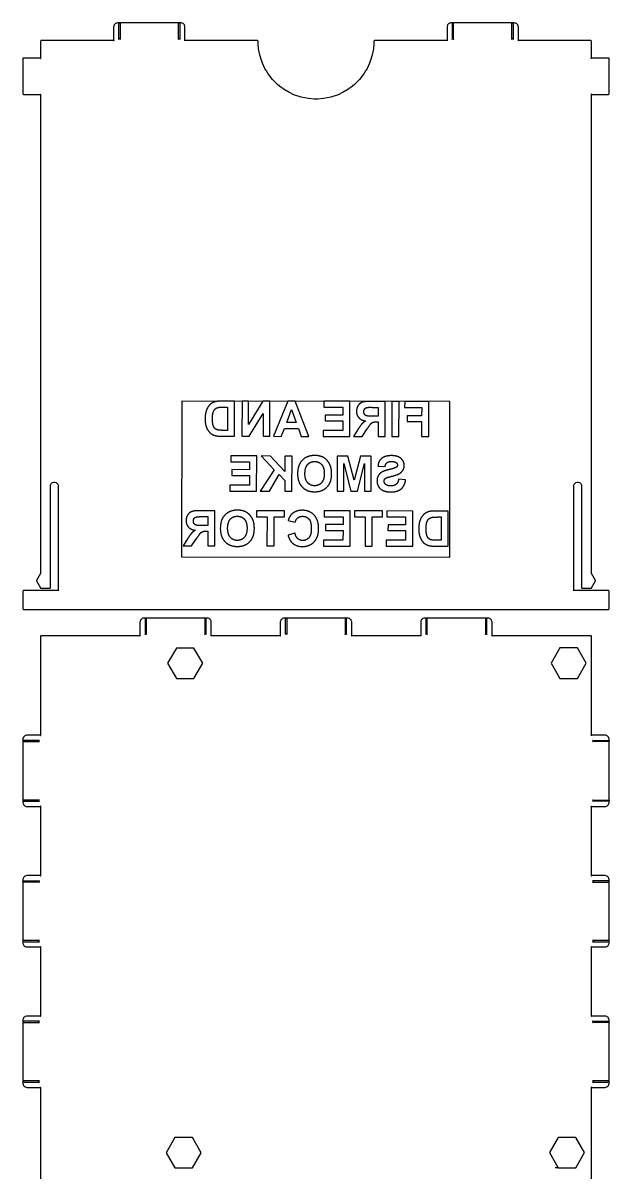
# Model space of a CAD drawing. Header units: millimetres. Extents: x 10 to 212, y 10 to 409.
# Drawn here: x 10 to 110.2, y 212.8 to 409.3 of the extents above; entities that cross this region are included whole.
import ezdxf

# ---------------------------------------------------------------- set-up
doc = ezdxf.new("R2010")
doc.units = ezdxf.units.MM
doc.layers.get('0').update_dxf_attribs({"linetype": 'CONTINUOUS'})

msp = doc.modelspace()

# ---------------------------------------------------------------- linework, layer by layer
for p, q in [((46.17, 344.68), (43.96, 344.68)), ((46.16, 338.68), (46.17, 344.68)), ((47.45, 344.67), (47.44, 338.67)), ((48.58, 344.67), (47.45, 344.67)), ((51.03, 344.67), (48.57, 340.67)), ((48.57, 340.67), (48.58, 344.67)), ((52.21, 344.67), (51.03, 344.67)), ((52.2, 338.67), (52.21, 344.67)), ((55.27, 344.66), (52.86, 338.67)), ((56.55, 344.66), (55.27, 344.66)), ((58.88, 338.66), (56.55, 344.66)), ((61.44, 344.65), (61.43, 343.64)), ((65.88, 344.65), (61.44, 344.65)), ((65.88, 338.65), (65.88, 344.65)), ((71.93, 344.64), (69.38, 344.64)), ((71.92, 338.64), (71.93, 344.64)), ((73.09, 344.63), (73.08, 338.63)), ((74.3, 344.63), (73.09, 344.63)), ((74.29, 338.63), (74.3, 344.63)), ((75.27, 344.63), (75.26, 343.62)), ((79.38, 344.62), (75.27, 344.63)), ((79.37, 338.62), (79.38, 344.62)), ((44.42, 343.66), (44.96, 343.66)), ((44.96, 343.66), (44.95, 339.69)), ((48.66, 338.67), (51.08, 342.58)), ((51.08, 342.58), (51.08, 338.67)), ((55.09, 341.04), (55.92, 343.26)), ((55.92, 343.26), (56.73, 341.03)), ((61.43, 343.64), (64.67, 343.63)), ((64.67, 342.3), (61.66, 342.31)), ((61.66, 342.31), (61.66, 341.3)), ((64.67, 343.63), (64.67, 342.3)), ((69.78, 343.62), (70.72, 343.62)), ((70.72, 342.1), (69.82, 342.1)), ((70.72, 343.62), (70.72, 342.1)), ((75.26, 343.62), (78.17, 343.61)), ((78.16, 342.19), (75.66, 342.19)), ((75.66, 342.19), (75.66, 341.18)), ((78.17, 343.61), (78.16, 342.19)), ((54.17, 338.66), (54.7, 340.03)), ((54.7, 340.03), (57.1, 340.02)), ((56.73, 341.03), (55.09, 341.04)), ((57.1, 340.02), (57.59, 338.66)), ((61.66, 341.3), (64.67, 341.29)), ((64.67, 341.29), (64.67, 339.66)), ((70.47, 341.14), (70.72, 341.14)), ((70.72, 341.14), (70.71, 338.64)), ((75.66, 341.18), (78.16, 341.18)), ((78.16, 341.18), (78.16, 338.63)), ((43.88, 338.68), (46.16, 338.68)), ((44.95, 339.69), (44.05, 339.69)), ((47.44, 338.67), (48.66, 338.67)), ((51.08, 338.67), (52.2, 338.67)), ((52.86, 338.67), (54.17, 338.66)), ((57.59, 338.66), (58.88, 338.66)), ((64.67, 339.66), (61.31, 339.66)), ((61.31, 339.66), (61.31, 338.65)), ((61.31, 338.65), (65.88, 338.65)), ((67.26, 339.81), (66.53, 338.64)), ((66.53, 338.64), (67.98, 338.64)), ((67.98, 338.64), (68.86, 339.95)), ((70.71, 338.64), (71.92, 338.64)), ((73.08, 338.63), (74.29, 338.63)), ((78.16, 338.63), (79.37, 338.62)), ((49.96, 335.31), (45.51, 335.31)), ((45.51, 335.31), (45.51, 334.3)), ((45.51, 334.3), (48.75, 334.29)), ((48.75, 334.29), (48.74, 332.96)), ((49.95, 329.31), (49.96, 335.31)), ((52.34, 335.3), (50.71, 335.31)), ((50.71, 335.31), (52.96, 332.96)), ((54.78, 332.63), (52.34, 335.3)), ((56, 335.3), (54.78, 335.3)), ((54.78, 335.3), (54.78, 332.63)), ((55.99, 329.3), (56, 335.3)), ((63.74, 335.28), (63.73, 329.28)), ((65.55, 335.28), (63.74, 335.28)), ((66.62, 331.19), (65.55, 335.28)), ((67.72, 335.28), (66.62, 331.19)), ((69.53, 335.28), (67.72, 335.28)), ((69.52, 329.28), (69.53, 335.28)), ((48.74, 332.96), (45.73, 332.97)), ((45.73, 332.97), (45.73, 331.96)), ((52.96, 332.96), (50.58, 329.31)), ((64.85, 329.28), (64.86, 334.01)), ((64.86, 334.01), (66.04, 329.28)), ((67.21, 329.28), (68.4, 334)), ((68.4, 334), (68.4, 329.28)), ((70.7, 333.56), (71.91, 333.5)), ((48.74, 330.32), (45.39, 330.32)), ((45.39, 330.32), (45.39, 329.31)), ((45.73, 331.96), (48.74, 331.95)), ((48.74, 331.95), (48.74, 330.32)), ((52.14, 329.3), (53.8, 332.12)), ((53.8, 332.12), (54.78, 331.11)), ((54.78, 331.11), (54.78, 329.3)), ((75.41, 331.22), (74.23, 331.33)), ((45.39, 329.31), (49.95, 329.31)), ((50.58, 329.31), (52.14, 329.3)), ((54.78, 329.3), (55.99, 329.3)), ((63.73, 329.28), (64.85, 329.28)), ((66.04, 329.28), (67.21, 329.28)), ((68.4, 329.28), (69.52, 329.28)), ((42.8, 325.95), (40.25, 325.96)), ((40.64, 324.94), (41.58, 324.94)), ((41.58, 324.94), (41.58, 323.42)), ((42.79, 319.95), (42.8, 325.95)), ((54.72, 325.93), (49.95, 325.94)), ((49.95, 325.94), (49.95, 324.93)), ((49.95, 324.93), (51.73, 324.92)), ((51.73, 324.92), (51.72, 319.94)), ((52.93, 319.94), (52.94, 324.92)), ((52.94, 324.92), (54.72, 324.92)), ((54.72, 324.92), (54.72, 325.93)), ((55.34, 324.28), (56.54, 323.99)), ((65.93, 325.92), (61.48, 325.92)), ((61.48, 325.92), (61.48, 324.91)), ((61.48, 324.91), (64.72, 324.9)), ((64.72, 324.9), (64.72, 323.57)), ((65.92, 319.92), (65.93, 325.92)), ((71.48, 325.91), (66.71, 325.92)), ((66.71, 325.92), (66.71, 324.9)), ((66.71, 324.9), (68.49, 324.9)), ((68.49, 324.9), (68.48, 319.91)), ((69.69, 319.91), (69.7, 324.9)), ((69.7, 324.9), (71.48, 324.89)), ((71.48, 324.89), (71.48, 325.91)), ((76.64, 325.9), (72.19, 325.91)), ((72.19, 325.91), (72.19, 324.89)), ((72.19, 324.89), (75.43, 324.89)), ((75.43, 324.89), (75.43, 323.56)), ((76.63, 319.9), (76.64, 325.9)), ((82.7, 325.89), (80.49, 325.89)), ((80.94, 324.88), (81.49, 324.88)), ((81.49, 324.88), (81.48, 320.9)), ((82.69, 319.89), (82.7, 325.89)), ((41.58, 323.42), (40.68, 323.42)), ((41.33, 322.46), (41.58, 322.46)), ((41.58, 322.46), (41.58, 319.96)), ((61.71, 323.58), (61.7, 322.57)), ((61.7, 322.57), (64.72, 322.56)), ((64.72, 323.57), (61.71, 323.58)), ((64.72, 322.56), (64.71, 320.93)), ((72.42, 323.56), (72.41, 322.55)), ((72.41, 322.55), (75.43, 322.55)), ((75.43, 323.56), (72.42, 323.56)), ((75.43, 322.55), (75.42, 320.91)), ((38.13, 321.13), (37.39, 319.96)), ((38.84, 319.96), (39.72, 321.26)), ((56.5, 322.14), (55.32, 321.77)), ((64.71, 320.93), (61.36, 320.94)), ((61.36, 320.94), (61.36, 319.92)), ((75.42, 320.91), (72.07, 320.92)), ((72.07, 320.92), (72.07, 319.91)), ((81.48, 320.9), (80.58, 320.9)), ((37.39, 319.96), (38.84, 319.96)), ((41.58, 319.96), (42.79, 319.95)), ((51.72, 319.94), (52.93, 319.94)), ((61.36, 319.92), (65.92, 319.92)), ((68.48, 319.91), (69.69, 319.91)), ((72.07, 319.91), (76.63, 319.9)), ((80.41, 319.89), (82.69, 319.89)), ((101.79, 297.3), (104.47, 297.3)), ((35.96, 213.65), (38.71, 213.65)), ((101.52, 213.66), (101, 213.66))]:
    msp.add_line(p, q)
for points in [[(14.7, 312.8), (14.7, 330.2), (14.7, 330.28), (14.77, 330.5), (14.79, 330.53), (14.8, 330.55), (14.89, 330.66), (15, 330.75), (15.02, 330.76), (15.05, 330.78), (15.27, 330.85), (15.35, 330.85), (15.43, 330.85), (15.65, 330.78), (15.68, 330.76), (15.7, 330.75), (15.81, 330.66), (15.9, 330.55), (15.91, 330.53), (15.93, 330.5), (16, 330.28), (16, 330.2), (16, 312.3), (16.01, 312.3), (16.04, 312.29), (16.04, 312.26), (16.01, 312.26), (16, 312.29), (16, 312.3), (10.1, 312.3), (10.08, 312.3), (10.03, 312.27), (10, 312.22), (10, 312.2), (10, 309.2), (10, 309.18), (10.03, 309.13), (10.08, 309.1), (10.1, 309.1), (13.1, 309.1), (107.1, 309.1), (110.1, 309.1), (110.12, 309.1), (110.17, 309.13), (110.2, 309.18), (110.2, 309.2), (110.2, 312.2), (110.2, 312.22), (110.17, 312.27), (110.12, 312.3), (110.1, 312.3), (104.2, 312.3), (104.2, 312.29), (104.19, 312.26), (104.16, 312.26), (104.16, 312.29), (104.19, 312.3), (104.2, 312.3), (104.2, 330.2), (104.2, 330.28), (104.27, 330.5), (104.29, 330.53), (104.3, 330.55), (104.39, 330.66), (104.5, 330.75), (104.52, 330.76), (104.55, 330.78), (104.78, 330.85), (104.85, 330.85), (104.93, 330.85), (105.15, 330.78), (105.17, 330.76), (105.2, 330.75), (105.31, 330.66), (105.4, 330.55), (105.41, 330.53), (105.43, 330.5), (105.5, 330.28), (105.5, 330.2), (105.5, 312.8), (105.5, 312.78), (105.53, 312.73), (105.58, 312.7), (105.6, 312.7), (107.1, 312.7), (107.12, 312.7), (107.18, 312.74), (107.19, 312.75), (107.88, 313.95), (107.88, 313.96), (107.88, 314.04), (107.88, 314.05), (107.2, 315.23), (107.19, 315.23), (107.2, 315.23), (107.2, 315.23), (107.2, 397.1), (110.1, 397.1), (110.12, 397.1), (110.17, 397.13), (110.2, 397.19), (110.2, 397.2), (110.2, 403.2), (110.2, 403.22), (110.17, 403.27), (110.12, 403.3), (110.1, 403.3), (107.2, 403.3), (107.2, 403.29), (107.19, 403.26), (107.16, 403.26), (107.16, 403.29), (107.19, 403.3), (107.2, 403.3), (107.2, 406.2), (107.2, 406.22), (107.17, 406.27), (107.12, 406.3), (107.1, 406.3), (94.7, 406.3), (94.7, 408.6), (94.7, 408.64), (94.68, 408.78), (94.62, 408.92), (94.61, 408.95), (94.59, 408.98), (94.49, 409.1), (94.38, 409.19), (94.35, 409.21), (94.32, 409.22), (94.18, 409.28), (94.04, 409.3), (94, 409.3), (93.7, 409.3), (93.72, 409.3), (93.77, 409.27), (93.8, 409.22), (93.8, 409.2), (93.8, 406.5), (93.8, 406.51), (93.79, 406.55), (93.79, 406.55), (93.78, 406.56), (93.75, 406.58), (93.75, 406.59), (93.75, 406.59), (93.71, 406.6), (93.7, 406.6), (93.69, 406.6), (93.65, 406.59), (93.65, 406.59), (93.65, 406.58), (93.61, 406.56), (93.61, 406.55), (93.61, 406.55), (93.6, 406.51), (93.6, 406.5), (93.6, 409.2), (93.6, 409.22), (93.63, 409.27), (93.68, 409.3), (93.7, 409.3), (83.5, 409.3), (83.2, 409.3), (83.11, 409.3), (82.88, 409.22), (82.85, 409.21), (82.82, 409.19), (82.7, 409.1), (82.61, 408.98), (82.59, 408.95), (82.58, 408.92), (82.5, 408.68), (82.5, 408.6), (82.5, 406.3), (82.51, 406.3), (82.54, 406.29), (82.54, 406.26), (82.51, 406.26), (82.5, 406.29), (82.5, 406.3), (70.1, 406.3), (70.08, 406.3), (70.03, 406.27), (70, 406.22), (70, 406.2), (70, 405.88), (69.91, 404.91), (69.66, 403.64), (69.25, 402.41), (68.83, 401.53), (68.67, 401.25), (68.59, 401.11), (68.33, 400.7), (67.95, 400.17), (67.54, 399.67), (67.1, 399.2), (66.63, 398.76), (66.13, 398.35), (65.6, 397.97), (65.19, 397.71), (65.05, 397.63), (64.77, 397.46), (63.89, 397.05), (62.66, 396.64), (61.39, 396.38), (60.42, 396.3), (60.1, 396.3), (59.78, 396.3), (58.8, 396.38), (57.54, 396.64), (56.31, 397.05), (55.43, 397.46), (55.15, 397.63), (55.01, 397.71), (54.6, 397.97), (54.07, 398.35), (53.57, 398.76), (53.1, 399.2), (52.66, 399.67), (52.25, 400.17), (51.87, 400.7), (51.61, 401.11), (51.53, 401.25), (51.36, 401.53), (50.95, 402.41), (50.54, 403.64), (50.28, 404.91), (50.2, 405.88), (50.2, 406.2), (50.2, 406.22), (50.17, 406.27), (50.12, 406.3), (50.1, 406.3), (37.7, 406.3), (37.7, 406.29), (37.69, 406.26), (37.66, 406.26), (37.66, 406.29), (37.69, 406.3), (37.7, 406.3), (37.7, 408.6), (37.7, 408.64), (37.68, 408.78), (37.62, 408.92), (37.61, 408.95), (37.59, 408.98), (37.49, 409.1), (37.38, 409.19), (37.35, 409.21), (37.32, 409.22), (37.08, 409.3), (37, 409.3), (36.7, 409.3), (36.72, 409.3), (36.77, 409.27), (36.8, 409.22), (36.8, 409.2), (36.8, 406.5), (36.8, 406.51), (36.79, 406.55), (36.79, 406.55), (36.78, 406.56), (36.75, 406.58), (36.75, 406.59), (36.75, 406.59), (36.71, 406.6), (36.7, 406.6), (36.69, 406.6), (36.65, 406.59), (36.65, 406.59), (36.65, 406.58), (36.61, 406.56), (36.61, 406.55), (36.61, 406.55), (36.6, 406.51), (36.6, 406.5), (36.6, 409.2), (36.6, 409.22), (36.63, 409.27), (36.68, 409.3), (36.7, 409.3), (26.5, 409.3), (26.52, 409.3), (26.57, 409.27), (26.6, 409.22), (26.6, 409.2), (26.6, 406.5), (26.6, 406.51), (26.59, 406.55), (26.59, 406.55), (26.58, 406.56), (26.55, 406.58), (26.55, 406.59), (26.55, 406.59), (26.51, 406.6), (26.5, 406.6), (26.49, 406.6), (26.45, 406.59), (26.45, 406.59), (26.45, 406.58), (26.41, 406.56), (26.41, 406.55), (26.41, 406.55), (26.4, 406.51), (26.4, 406.5), (26.4, 409.2), (26.4, 409.22), (26.43, 409.27), (26.48, 409.3), (26.5, 409.3), (26.2, 409.3), (26.11, 409.3), (25.88, 409.22), (25.85, 409.21), (25.82, 409.19), (25.7, 409.1), (25.61, 408.98), (25.59, 408.95), (25.58, 408.92), (25.52, 408.78), (25.5, 408.64), (25.5, 408.6), (25.5, 406.3), (25.51, 406.3), (25.54, 406.29), (25.54, 406.26), (25.51, 406.26), (25.5, 406.29), (25.5, 406.3), (13.1, 406.3), (13.08, 406.3), (13.03, 406.27), (13, 406.22), (13, 406.2), (13, 403.3), (10.1, 403.3), (10.08, 403.3), (10.03, 403.27), (10, 403.22), (10, 403.2), (10, 397.2), (10, 397.19), (10.03, 397.13), (10.08, 397.1), (10.1, 397.1), (13, 397.1), (13, 397.11), (13.01, 397.14), (13.04, 397.14), (13.04, 397.12), (13.01, 397.1), (13, 397.1), (13, 315.23), (12.32, 314.05), (12.32, 314.04), (12.32, 313.96), (12.32, 313.95), (13.01, 312.75), (13.02, 312.74), (13.08, 312.7), (13.1, 312.7), (14.6, 312.7), (14.62, 312.7), (14.67, 312.73), (14.7, 312.78)], [(83.43, 409.27), (83.4, 409.22), (83.4, 409.2), (83.4, 406.5), (83.4, 406.51), (83.41, 406.55), (83.41, 406.55), (83.41, 406.56), (83.45, 406.58), (83.45, 406.59), (83.45, 406.59), (83.49, 406.6), (83.5, 406.6), (83.51, 406.6), (83.55, 406.59), (83.55, 406.59), (83.55, 406.58), (83.58, 406.56), (83.59, 406.55), (83.59, 406.55), (83.6, 406.51), (83.6, 406.5), (83.6, 409.2), (83.6, 409.22), (83.57, 409.27), (83.52, 409.3), (83.5, 409.3), (83.48, 409.3)], [(94.7, 406.3), (94.69, 406.3), (94.66, 406.29), (94.66, 406.26), (94.68, 406.26), (94.7, 406.29)], [(13.01, 403.3), (13, 403.3), (13, 403.29), (13.01, 403.26), (13.04, 403.26), (13.04, 403.29)], [(107.19, 397.1), (107.2, 397.1), (107.2, 397.11), (107.19, 397.14), (107.16, 397.14), (107.16, 397.12)], [(37.11, 318.07), (82.97, 318), (83.01, 344.62), (37.15, 344.69)], [(13, 315.23), (13, 315.23), (13, 315.23)], [(31.08, 304.85), (31.09, 304.85), (31.09, 304.85), (31.1, 304.81), (31.1, 304.8), (31.1, 307.5), (31.1, 307.52), (31.07, 307.57), (31.02, 307.6), (31, 307.6), (30.98, 307.6), (30.93, 307.57), (30.9, 307.52), (30.9, 307.5), (30.9, 304.8), (30.9, 304.81), (30.91, 304.85), (30.91, 304.85), (30.91, 304.85), (30.95, 304.88), (30.95, 304.89), (30.95, 304.89), (30.99, 304.9), (31, 304.9), (31.01, 304.9), (31.05, 304.89), (31.05, 304.89), (31.05, 304.88)], [(41.19, 304.9), (41.2, 304.9), (41.21, 304.9), (41.25, 304.89), (41.25, 304.89), (41.25, 304.88), (41.28, 304.85), (41.29, 304.85), (41.29, 304.85), (41.3, 304.81), (41.3, 304.8), (41.3, 307.5), (41.3, 307.52), (41.27, 307.57), (41.22, 307.6), (41.2, 307.6), (41.18, 307.6), (41.13, 307.57), (41.1, 307.52), (41.1, 307.5), (41.1, 304.8), (41.1, 304.81), (41.11, 304.85), (41.11, 304.85), (41.12, 304.85), (41.15, 304.88), (41.15, 304.89), (41.15, 304.89)], [(65.19, 304.9), (65.2, 304.9), (65.21, 304.9), (65.25, 304.89), (65.25, 304.89), (65.25, 304.88), (65.28, 304.85), (65.29, 304.85), (65.29, 304.85), (65.3, 304.81), (65.3, 304.8), (65.3, 307.5), (65.3, 307.52), (65.27, 307.57), (65.22, 307.6), (65.2, 307.6), (65.18, 307.6), (65.13, 307.57), (65.1, 307.52), (65.1, 307.5), (65.1, 304.8), (65.1, 304.81), (65.11, 304.85), (65.11, 304.85), (65.11, 304.85), (65.15, 304.88), (65.15, 304.89), (65.15, 304.89)], [(89.18, 307.6), (89.13, 307.57), (89.1, 307.52), (89.1, 307.5), (89.1, 304.8), (89.1, 304.81), (89.11, 304.85), (89.11, 304.85), (89.11, 304.85), (89.15, 304.88), (89.15, 304.89), (89.15, 304.89), (89.19, 304.9), (89.2, 304.9), (89.21, 304.9), (89.25, 304.89), (89.25, 304.89), (89.25, 304.88), (89.28, 304.85), (89.29, 304.85), (89.29, 304.85), (89.3, 304.81), (89.3, 304.8), (89.3, 307.5), (89.3, 307.52), (89.27, 307.57), (89.22, 307.6), (89.2, 307.6)], [(42.2, 304.6), (42.19, 304.6), (42.16, 304.59), (42.16, 304.56), (42.18, 304.56), (42.2, 304.59)], [(66.16, 304.59), (66.16, 304.56), (66.18, 304.56), (66.2, 304.59), (66.2, 304.6), (66.19, 304.6)], [(78.04, 304.56), (78.04, 304.59), (78.01, 304.6), (78, 304.6), (78, 304.59), (78.01, 304.56)], [(36.23, 297.28), (39.23, 297.28), (40.73, 299.88), (39.23, 302.48), (36.23, 302.48), (34.73, 299.88)], [(39.23, 302.48), (36.23, 302.48), (34.73, 299.88), (36.23, 297.28), (39.23, 297.28), (40.73, 299.88)], [(101.79, 297.3), (104.79, 297.3), (106.29, 299.9), (104.79, 302.5), (101.79, 302.5), (100.29, 299.9)], [(13, 287.6), (13, 287.59), (13.01, 287.56), (13.04, 287.56), (13.04, 287.59), (13.01, 287.6)], [(12.71, 276.45), (12.71, 276.45), (12.72, 276.45), (12.75, 276.49), (12.75, 276.49), (12.75, 276.49), (12.79, 276.5), (12.8, 276.5), (10.1, 276.5), (10.08, 276.5), (10.03, 276.47), (10, 276.42), (10, 276.4), (10, 276.38), (10.03, 276.33), (10.08, 276.3), (10.1, 276.3), (12.8, 276.3), (12.79, 276.3), (12.75, 276.31), (12.75, 276.31), (12.75, 276.32), (12.72, 276.35), (12.71, 276.35), (12.71, 276.35), (12.7, 276.39), (12.7, 276.4), (12.7, 276.41)], [(13, 275.4), (13.01, 275.4), (13.04, 275.42), (13.04, 275.44), (13.01, 275.44), (13, 275.41)], [(107.41, 262.5), (107.4, 262.5), (110.1, 262.5), (110.12, 262.5), (110.17, 262.53), (110.2, 262.58), (110.2, 262.6), (110.2, 262.62), (110.17, 262.67), (110.12, 262.7), (110.1, 262.7), (107.4, 262.7), (107.41, 262.7), (107.45, 262.69), (107.45, 262.69), (107.45, 262.68), (107.48, 262.65), (107.49, 262.65), (107.49, 262.65), (107.5, 262.61), (107.5, 262.6), (107.5, 262.59), (107.49, 262.55), (107.49, 262.55), (107.48, 262.55), (107.45, 262.52), (107.45, 262.51), (107.45, 262.51)], [(10.1, 252.3), (12.8, 252.3), (12.79, 252.3), (12.75, 252.31), (12.75, 252.31), (12.75, 252.32), (12.72, 252.35), (12.71, 252.35), (12.71, 252.36), (12.7, 252.39), (12.7, 252.4), (12.7, 252.41), (12.71, 252.45), (12.71, 252.45), (12.72, 252.45), (12.75, 252.49), (12.75, 252.49), (12.75, 252.49), (12.79, 252.5), (12.8, 252.5), (10.1, 252.5), (10.08, 252.5), (10.03, 252.47), (10, 252.42), (10, 252.4), (10, 252.38), (10.03, 252.33), (10.08, 252.3)], [(12.7, 238.6), (12.7, 238.61), (12.71, 238.65), (12.71, 238.65), (12.72, 238.65), (12.75, 238.69), (12.75, 238.69), (12.75, 238.69), (12.79, 238.7), (12.8, 238.7), (10.1, 238.7), (10.08, 238.7), (10.03, 238.67), (10, 238.62), (10, 238.6), (10, 238.58), (10.03, 238.53), (10.08, 238.5), (10.1, 238.5), (12.8, 238.5), (12.79, 238.5), (12.75, 238.51), (12.75, 238.51), (12.75, 238.52), (12.72, 238.55), (12.71, 238.55), (12.71, 238.55), (12.7, 238.59)], [(110.2, 228.42), (110.17, 228.47), (110.12, 228.5), (110.1, 228.5), (107.4, 228.5), (107.41, 228.5), (107.45, 228.49), (107.45, 228.49), (107.45, 228.49), (107.48, 228.45), (107.49, 228.45), (107.49, 228.45), (107.5, 228.41), (107.5, 228.4), (107.5, 228.39), (107.49, 228.35), (107.49, 228.35), (107.48, 228.35), (107.45, 228.32), (107.45, 228.31), (107.45, 228.31), (107.41, 228.3), (107.4, 228.3), (110.1, 228.3), (110.12, 228.3), (110.17, 228.33), (110.2, 228.38), (110.2, 228.4)], [(107.16, 227.42), (107.19, 227.4), (107.2, 227.4), (107.2, 227.41), (107.19, 227.44), (107.16, 227.44)], [(35.96, 213.65), (38.96, 213.65), (40.46, 216.25), (38.96, 218.85), (35.96, 218.85), (34.46, 216.25)], [(101.52, 213.66), (104.52, 213.66), (106.02, 216.26), (104.52, 218.85), (101.52, 218.85), (100.02, 216.26)]]:
    msp.add_lwpolyline(points, close=True)
msp.add_lwpolyline([(107.2, 210.5), (107.2, 227.4), (109.5, 227.4), (109.55, 227.4), (109.68, 227.43), (109.82, 227.48), (109.85, 227.49), (109.88, 227.51), (110, 227.61), (110.09, 227.72), (110.11, 227.75), (110.12, 227.78), (110.18, 227.92), (110.2, 228.06), (110.2, 228.1), (110.2, 228.4), (110.2, 238.6), (110.2, 238.58), (110.17, 238.53), (110.12, 238.5), (110.1, 238.5), (107.4, 238.5), (107.41, 238.5), (107.45, 238.51), (107.45, 238.51), (107.45, 238.52), (107.48, 238.55), (107.49, 238.55), (107.49, 238.55), (107.5, 238.59), (107.5, 238.6), (107.5, 238.61), (107.49, 238.65), (107.49, 238.65), (107.48, 238.65), (107.45, 238.69), (107.45, 238.69), (107.45, 238.69), (107.41, 238.7), (107.4, 238.7), (110.1, 238.7), (110.12, 238.7), (110.17, 238.67), (110.2, 238.62), (110.2, 238.6), (110.2, 238.9), (110.2, 238.94), (110.18, 239.08), (110.12, 239.22), (110.11, 239.25), (110.09, 239.28), (110, 239.4), (109.88, 239.49), (109.85, 239.51), (109.82, 239.52), (109.68, 239.58), (109.55, 239.6), (109.5, 239.6), (107.2, 239.6), (107.19, 239.6), (107.16, 239.59), (107.16, 239.56), (107.19, 239.56), (107.2, 239.59), (107.2, 239.6), (107.2, 251.4), (107.2, 251.41), (107.19, 251.44), (107.16, 251.44), (107.16, 251.42), (107.19, 251.4), (107.2, 251.4), (109.5, 251.4), (109.55, 251.4), (109.68, 251.42), (109.82, 251.48), (109.85, 251.49), (109.88, 251.51), (110, 251.6), (110.09, 251.72), (110.11, 251.75), (110.12, 251.78), (110.2, 252.02), (110.2, 252.1), (110.2, 252.4), (110.2, 252.42), (110.17, 252.47), (110.12, 252.5), (110.1, 252.5), (107.4, 252.5), (107.41, 252.5), (107.45, 252.49), (107.45, 252.49), (107.45, 252.49), (107.48, 252.45), (107.49, 252.45), (107.49, 252.45), (107.5, 252.41), (107.5, 252.4), (107.5, 252.39), (107.49, 252.36), (107.49, 252.35), (107.48, 252.35), (107.45, 252.32), (107.45, 252.31), (107.45, 252.31), (107.41, 252.3), (107.4, 252.3), (110.1, 252.3), (110.12, 252.3), (110.17, 252.33), (110.2, 252.38), (110.2, 252.4), (110.2, 262.6), (110.2, 262.9), (110.2, 262.94), (110.18, 263.08), (110.12, 263.22), (110.11, 263.25), (110.09, 263.28), (110, 263.4), (109.88, 263.49), (109.85, 263.51), (109.82, 263.52), (109.68, 263.58), (109.55, 263.6), (109.5, 263.6), (107.2, 263.6), (107.19, 263.6), (107.16, 263.59), (107.16, 263.56), (107.19, 263.56), (107.2, 263.59), (107.2, 263.6), (107.2, 275.4), (107.19, 275.4), (107.16, 275.42), (107.16, 275.44), (107.19, 275.44), (107.2, 275.41), (107.2, 275.4), (109.5, 275.4), (109.55, 275.4), (109.68, 275.42), (109.82, 275.48), (109.85, 275.49), (109.88, 275.51), (110, 275.61), (110.09, 275.72), (110.11, 275.75), (110.12, 275.78), (110.18, 275.92), (110.2, 276.06), (110.2, 276.1), (110.2, 276.4), (110.2, 276.38), (110.17, 276.33), (110.12, 276.3), (110.1, 276.3), (107.4, 276.3), (107.41, 276.3), (107.45, 276.31), (107.45, 276.31), (107.45, 276.32), (107.48, 276.35), (107.49, 276.35), (107.49, 276.35), (107.5, 276.39), (107.5, 276.4), (107.5, 276.41), (107.49, 276.45), (107.49, 276.45), (107.48, 276.45), (107.45, 276.49), (107.45, 276.49), (107.45, 276.49), (107.41, 276.5), (107.4, 276.5), (110.1, 276.5), (110.12, 276.5), (110.17, 276.47), (110.2, 276.42), (110.2, 276.4), (110.2, 286.6), (110.2, 286.58), (110.17, 286.53), (110.12, 286.5), (110.1, 286.5), (107.4, 286.5), (107.41, 286.5), (107.45, 286.51), (107.45, 286.51), (107.45, 286.52), (107.48, 286.55), (107.49, 286.55), (107.49, 286.56), (107.5, 286.59), (107.5, 286.6), (107.5, 286.61), (107.49, 286.65), (107.49, 286.65), (107.48, 286.65), (107.45, 286.69), (107.45, 286.69), (107.45, 286.69), (107.41, 286.7), (107.4, 286.7), (110.1, 286.7), (110.12, 286.7), (110.17, 286.67), (110.2, 286.62), (110.2, 286.6), (110.2, 286.9), (110.2, 286.99), (110.12, 287.23), (110.11, 287.25), (110.09, 287.28), (110, 287.39), (109.88, 287.49), (109.85, 287.51), (109.82, 287.52), (109.68, 287.58), (109.55, 287.6), (109.5, 287.6), (107.2, 287.6), (107.2, 287.59), (107.19, 287.56), (107.16, 287.56), (107.16, 287.59), (107.19, 287.6), (107.2, 287.6), (107.2, 304.5), (107.2, 304.52), (107.17, 304.57), (107.12, 304.6), (107.1, 304.6), (90.2, 304.6), (90.2, 304.59), (90.18, 304.56), (90.16, 304.56), (90.16, 304.59), (90.19, 304.6), (90.2, 304.6), (90.2, 306.9), (90.2, 306.95), (90.17, 307.08), (90.12, 307.22), (90.11, 307.25), (90.09, 307.28), (89.99, 307.39), (89.88, 307.49), (89.85, 307.51), (89.82, 307.52), (89.68, 307.58), (89.54, 307.6), (89.5, 307.6), (89.2, 307.6), (79, 307.6), (78.98, 307.6), (78.93, 307.57), (78.9, 307.52), (78.9, 307.5), (78.9, 304.8), (78.9, 304.81), (78.91, 304.85), (78.91, 304.85), (78.91, 304.85), (78.95, 304.88), (78.95, 304.89), (78.95, 304.89), (78.99, 304.9), (79, 304.9), (79.01, 304.9), (79.05, 304.89), (79.05, 304.89), (79.05, 304.88), (79.08, 304.85), (79.09, 304.85), (79.09, 304.85), (79.1, 304.81), (79.1, 304.8), (79.1, 307.5), (79.1, 307.52), (79.07, 307.57), (79.02, 307.6), (79, 307.6), (78.7, 307.6), (78.65, 307.6), (78.52, 307.58), (78.38, 307.52), (78.35, 307.51), (78.32, 307.49), (78.21, 307.39), (78.11, 307.28), (78.09, 307.25), (78.08, 307.22), (78.02, 307.08), (78, 306.95), (78, 306.9), (78, 304.6), (66.2, 304.6), (66.2, 306.9), (66.2, 306.95), (66.17, 307.08), (66.12, 307.22), (66.11, 307.25), (66.09, 307.28), (65.99, 307.39), (65.88, 307.49), (65.85, 307.51), (65.82, 307.52), (65.68, 307.58), (65.54, 307.6), (65.5, 307.6), (65.2, 307.6), (55, 307.6), (55.02, 307.6), (55.07, 307.57), (55.1, 307.52), (55.1, 307.5), (55.1, 304.8), (55.1, 304.81), (55.09, 304.85), (55.09, 304.85), (55.08, 304.85), (55.05, 304.88), (55.05, 304.89), (55.05, 304.89), (55.01, 304.9), (55, 304.9), (54.99, 304.9), (54.95, 304.89), (54.95, 304.89), (54.95, 304.88), (54.91, 304.85), (54.91, 304.85), (54.91, 304.85), (54.9, 304.81), (54.9, 304.8), (54.9, 307.5), (54.9, 307.52), (54.93, 307.57), (54.98, 307.6), (55, 307.6), (54.7, 307.6), (54.65, 307.6), (54.52, 307.58), (54.38, 307.52), (54.35, 307.51), (54.32, 307.49), (54.21, 307.39), (54.11, 307.28), (54.09, 307.25), (54.08, 307.22), (54.02, 307.08), (54, 306.95), (54, 306.9), (54, 304.6), (54, 304.59), (54.01, 304.56), (54.04, 304.56), (54.04, 304.59), (54.01, 304.6), (54, 304.6), (42.2, 304.6), (42.2, 306.9), (42.2, 306.95), (42.17, 307.08), (42.12, 307.22), (42.11, 307.25), (42.09, 307.28), (41.99, 307.39), (41.88, 307.49), (41.85, 307.51), (41.82, 307.52), (41.68, 307.58), (41.54, 307.6), (41.5, 307.6), (41.2, 307.6), (31, 307.6), (30.7, 307.6), (30.65, 307.6), (30.52, 307.58), (30.38, 307.52), (30.35, 307.51), (30.32, 307.49), (30.21, 307.39), (30.11, 307.28), (30.09, 307.25), (30.08, 307.22), (30.02, 307.08), (30, 306.95), (30, 306.9), (30, 304.6), (30, 304.59), (30.01, 304.56), (30.04, 304.56), (30.04, 304.59), (30.01, 304.6), (30, 304.6), (13.1, 304.6), (13.08, 304.6), (13.03, 304.57), (13, 304.52), (13, 304.5), (13, 287.6), (10.7, 287.6), (10.61, 287.6), (10.38, 287.52), (10.35, 287.51), (10.32, 287.49), (10.2, 287.39), (10.11, 287.28), (10.09, 287.25), (10.08, 287.23), (10, 286.98), (10, 286.9), (10, 286.6), (10, 286.58), (10.03, 286.53), (10.08, 286.5), (10.1, 286.5), (12.8, 286.5), (12.79, 286.5), (12.75, 286.51), (12.75, 286.51), (12.75, 286.52), (12.72, 286.55), (12.71, 286.55), (12.71, 286.56), (12.7, 286.59), (12.7, 286.6), (12.7, 286.61), (12.71, 286.65), (12.71, 286.65), (12.72, 286.65), (12.75, 286.69), (12.75, 286.69), (12.75, 286.69), (12.79, 286.7), (12.8, 286.7), (10.1, 286.7), (10.08, 286.7), (10.03, 286.67), (10, 286.62), (10, 286.6), (10, 276.4), (10, 276.1), (10, 276.06), (10.02, 275.92), (10.08, 275.78), (10.09, 275.75), (10.11, 275.72), (10.2, 275.61), (10.32, 275.51), (10.35, 275.49), (10.38, 275.48), (10.52, 275.42), (10.65, 275.4), (10.7, 275.4), (13, 275.4), (13, 263.6), (13, 263.59), (13.01, 263.56), (13.04, 263.56), (13.04, 263.59), (13.01, 263.6), (13, 263.6), (10.7, 263.6), (10.65, 263.6), (10.52, 263.58), (10.38, 263.52), (10.35, 263.51), (10.32, 263.49), (10.2, 263.4), (10.11, 263.28), (10.09, 263.25), (10.08, 263.22), (10, 262.98), (10, 262.9), (10, 262.6), (10, 262.62), (10.03, 262.67), (10.08, 262.7), (10.1, 262.7), (12.8, 262.7), (12.79, 262.7), (12.75, 262.69), (12.75, 262.69), (12.75, 262.68), (12.72, 262.65), (12.71, 262.65), (12.71, 262.65), (12.7, 262.61), (12.7, 262.6), (12.7, 262.59), (12.71, 262.55), (12.71, 262.55), (12.72, 262.55), (12.75, 262.52), (12.75, 262.51), (12.75, 262.51), (12.79, 262.5), (12.8, 262.5), (10.1, 262.5), (10.08, 262.5), (10.03, 262.53), (10, 262.58), (10, 262.6), (10, 252.4), (10, 252.1), (10, 252.01), (10.08, 251.78), (10.09, 251.75), (10.11, 251.72), (10.2, 251.6), (10.32, 251.51), (10.35, 251.49), (10.38, 251.48), (10.52, 251.42), (10.65, 251.4), (10.7, 251.4), (13, 251.4), (13.01, 251.4), (13.04, 251.42), (13.04, 251.44), (13.01, 251.44), (13, 251.41), (13, 251.4), (13, 239.6), (13.01, 239.6), (13.04, 239.59), (13.04, 239.56), (13.01, 239.56), (13, 239.59), (13, 239.6), (10.7, 239.6), (10.61, 239.6), (10.38, 239.52), (10.35, 239.51), (10.32, 239.49), (10.2, 239.4), (10.11, 239.28), (10.09, 239.25), (10.08, 239.22), (10, 238.98), (10, 238.9), (10, 238.6), (10, 228.4), (10, 228.38), (10.03, 228.33), (10.08, 228.3), (10.1, 228.3), (12.8, 228.3), (12.79, 228.3), (12.75, 228.31), (12.75, 228.31), (12.75, 228.32), (12.72, 228.35), (12.71, 228.35), (12.71, 228.35), (12.7, 228.39), (12.7, 228.4), (12.7, 228.41), (12.71, 228.45), (12.71, 228.45), (12.72, 228.45), (12.75, 228.49), (12.75, 228.49), (12.75, 228.49), (12.79, 228.5), (12.8, 228.5), (10.1, 228.5), (10.08, 228.5), (10.03, 228.47), (10, 228.42), (10, 228.4), (10, 228.1), (10, 228.06), (10.02, 227.92), (10.08, 227.78), (10.09, 227.75), (10.11, 227.72), (10.2, 227.61), (10.32, 227.51), (10.35, 227.49), (10.38, 227.48), (10.52, 227.43), (10.65, 227.4), (10.7, 227.4), (13, 227.4), (13, 227.41), (13.01, 227.44), (13.04, 227.44), (13.04, 227.42), (13.01, 227.4), (13, 227.4), (13, 210.5)])
for points in [[(41.91, 344.02), (41.54, 343.62), (41.34, 343.05)], [(42.82, 344.57), (42.29, 344.41), (41.91, 344.02)], [(43.96, 344.68), (43.21, 344.68), (42.82, 344.57)], [(67.99, 344.48), (67.55, 344.32), (67.29, 343.91)], [(69.38, 344.64), (68.42, 344.64), (67.99, 344.48)], [(41.34, 343.05), (41.14, 342.47), (41.14, 341.63)], [(42.39, 341.68), (42.39, 342.37), (42.52, 342.75)], [(42.52, 342.75), (42.64, 343.12), (42.86, 343.33)], [(42.86, 343.33), (43.08, 343.54), (43.42, 343.61)], [(43.42, 343.61), (43.68, 343.67), (44.42, 343.66)], [(67.29, 343.91), (67.02, 343.49), (67.02, 342.96)], [(67.02, 342.96), (67.02, 342.29), (67.42, 341.85)], [(68.27, 342.88), (68.27, 343.18), (68.43, 343.37)], [(68.39, 342.43), (68.27, 342.61), (68.27, 342.88)], [(68.73, 342.18), (68.52, 342.25), (68.39, 342.43)], [(68.43, 343.37), (68.6, 343.56), (68.89, 343.61)], [(69.82, 342.1), (68.95, 342.1), (68.73, 342.18)], [(68.89, 343.61), (69.04, 343.63), (69.78, 343.62)], [(41.14, 341.63), (41.14, 340.89), (41.32, 340.35)], [(41.32, 340.35), (41.55, 339.69), (41.96, 339.29)], [(42.51, 340.58), (42.39, 340.98), (42.39, 341.68)], [(42.83, 340), (42.63, 340.18), (42.51, 340.58)], [(43.32, 339.75), (43.02, 339.82), (42.83, 340)], [(67.96, 340.79), (67.7, 340.51), (67.26, 339.81)], [(67.42, 341.85), (67.82, 341.41), (68.61, 341.29)], [(68.61, 341.29), (68.21, 341.06), (67.96, 340.79)], [(68.86, 339.95), (69.32, 340.65), (69.5, 340.83)], [(69.5, 340.83), (69.67, 341.01), (69.86, 341.08)], [(69.86, 341.08), (70.05, 341.14), (70.47, 341.14)], [(41.96, 339.29), (42.28, 338.98), (42.81, 338.81)], [(42.81, 338.81), (43.21, 338.68), (43.88, 338.68)], [(44.05, 339.69), (43.54, 339.69), (43.32, 339.75)], [(57.75, 334.57), (56.96, 333.75), (56.95, 332.29)], [(59.88, 335.39), (58.55, 335.4), (57.75, 334.57)], [(58.66, 333.85), (59.11, 334.36), (59.86, 334.36)], [(59.86, 334.36), (60.61, 334.36), (61.07, 333.84)], [(61.17, 335.15), (60.61, 335.39), (59.88, 335.39)], [(61.94, 334.61), (61.59, 334.98), (61.17, 335.15)], [(62.5, 333.79), (62.3, 334.25), (61.94, 334.61)], [(71.3, 334.88), (70.73, 334.39), (70.7, 333.56)], [(73.01, 335.37), (71.88, 335.37), (71.3, 334.88)], [(71.91, 333.5), (71.99, 333.97), (72.25, 334.17)], [(72.25, 334.17), (72.5, 334.37), (73.02, 334.37)], [(74.19, 335.16), (73.7, 335.37), (73.01, 335.37)], [(73.02, 334.37), (73.54, 334.37), (73.84, 334.15)], [(73.84, 334.15), (74.03, 334.01), (74.03, 333.78)], [(74.93, 334.55), (74.67, 334.95), (74.19, 335.16)], [(75.19, 333.69), (75.19, 334.15), (74.93, 334.55)], [(56.95, 332.29), (56.95, 330.83), (57.74, 330.01)], [(58.21, 332.31), (58.21, 333.35), (58.66, 333.85)], [(58.67, 330.75), (58.2, 331.27), (58.21, 332.31)], [(61.52, 332.29), (61.52, 331.27), (61.05, 330.75)], [(61.07, 333.84), (61.53, 333.33), (61.52, 332.29)], [(61.98, 330), (62.77, 330.82), (62.77, 332.25)], [(62.77, 332.25), (62.77, 333.17), (62.5, 333.79)], [(71.43, 332.59), (71.01, 332.36), (70.77, 331.98)], [(72.74, 333.02), (71.86, 332.81), (71.43, 332.59)], [(73.85, 333.41), (73.62, 333.22), (72.74, 333.02)], [(73.27, 331.9), (74.24, 332.14), (74.64, 332.49)], [(74.03, 333.78), (74.03, 333.57), (73.85, 333.41)], [(74.64, 332.49), (75.19, 332.98), (75.19, 333.69)], [(59.86, 330.22), (59.13, 330.23), (58.67, 330.75)], [(61.05, 330.75), (60.58, 330.22), (59.86, 330.22)], [(70.77, 331.98), (70.53, 331.59), (70.53, 331.02)], [(70.53, 331.02), (70.53, 330.51), (70.81, 330.06)], [(71.74, 331.02), (71.74, 331.23), (71.86, 331.38)], [(72.03, 330.44), (71.74, 330.68), (71.74, 331.02)], [(71.86, 331.38), (71.99, 331.53), (72.3, 331.64)], [(72.92, 330.19), (72.33, 330.19), (72.03, 330.44)], [(72.3, 331.64), (72.51, 331.71), (73.27, 331.9)], [(73.79, 330.46), (73.47, 330.19), (72.92, 330.19)], [(74.23, 331.33), (74.12, 330.74), (73.79, 330.46)], [(74.67, 329.69), (75.29, 330.21), (75.41, 331.22)], [(57.74, 330.01), (58.53, 329.19), (59.85, 329.19)], [(59.85, 329.19), (61.19, 329.19), (61.98, 330)], [(70.81, 330.06), (71.1, 329.6), (71.62, 329.38)], [(71.62, 329.38), (72.14, 329.16), (72.93, 329.16)], [(72.93, 329.16), (74.06, 329.16), (74.67, 329.69)], [(38.15, 325.22), (37.89, 324.81), (37.89, 324.28)], [(37.89, 324.28), (37.89, 323.6), (38.28, 323.16)], [(38.85, 325.8), (38.41, 325.64), (38.15, 325.22)], [(40.25, 325.96), (39.28, 325.96), (38.85, 325.8)], [(39.13, 324.2), (39.14, 324.5), (39.3, 324.69)], [(39.3, 324.69), (39.46, 324.87), (39.75, 324.92)], [(39.75, 324.92), (39.9, 324.94), (40.64, 324.94)], [(44.54, 325.23), (43.74, 324.41), (43.74, 322.94)], [(46.66, 326.05), (45.34, 326.05), (44.54, 325.23)], [(44.99, 322.97), (45, 324), (45.45, 324.51)], [(45.45, 324.51), (45.9, 325.02), (46.65, 325.01)], [(46.65, 325.01), (47.4, 325.01), (47.86, 324.5)], [(47.96, 325.81), (47.4, 326.05), (46.66, 326.05)], [(47.86, 324.5), (48.31, 323.98), (48.31, 322.95)], [(48.73, 325.27), (48.38, 325.63), (47.96, 325.81)], [(49.29, 324.45), (49.09, 324.9), (48.73, 325.27)], [(49.56, 322.91), (49.56, 323.82), (49.29, 324.45)], [(55.96, 325.38), (55.55, 325), (55.34, 324.28)], [(57.75, 326.03), (56.65, 326.03), (55.96, 325.38)], [(56.54, 323.99), (56.65, 324.46), (56.99, 324.73)], [(56.99, 324.73), (57.32, 325), (57.81, 325)], [(59.78, 325.2), (59.01, 326.03), (57.75, 326.03)], [(57.81, 325), (58.47, 325), (58.89, 324.52)], [(58.89, 324.52), (59.3, 324.04), (59.3, 322.96)], [(60.55, 322.87), (60.55, 324.37), (59.78, 325.2)], [(78.44, 325.23), (78.06, 324.83), (77.86, 324.26)], [(79.34, 325.78), (78.82, 325.63), (78.44, 325.23)], [(79.04, 323.96), (79.17, 324.33), (79.39, 324.54)], [(80.49, 325.89), (79.74, 325.9), (79.34, 325.78)], [(79.39, 324.54), (79.61, 324.75), (79.95, 324.82)], [(79.95, 324.82), (80.2, 324.88), (80.94, 324.88)], [(38.28, 323.16), (38.68, 322.72), (39.47, 322.61)], [(39.47, 322.61), (39.07, 322.38), (38.82, 322.1)], [(39.26, 323.75), (39.13, 323.93), (39.13, 324.2)], [(39.6, 323.49), (39.38, 323.57), (39.26, 323.75)], [(40.68, 323.42), (39.81, 323.42), (39.6, 323.49)], [(40.36, 322.14), (40.53, 322.33), (40.72, 322.39)], [(40.72, 322.39), (40.92, 322.46), (41.33, 322.46)], [(43.74, 322.94), (43.74, 321.49), (44.53, 320.67)], [(45.46, 321.4), (44.99, 321.93), (44.99, 322.97)], [(48.31, 322.95), (48.31, 321.93), (47.84, 321.4)], [(48.77, 320.66), (49.56, 321.47), (49.56, 322.91)], [(59.3, 322.96), (59.3, 321.83), (58.89, 321.34)], [(59.78, 320.64), (60.55, 321.46), (60.55, 322.87)], [(77.86, 324.26), (77.67, 323.68), (77.67, 322.84)], [(77.67, 322.84), (77.66, 322.1), (77.85, 321.56)], [(78.92, 322.89), (78.92, 323.59), (79.04, 323.96)], [(79.04, 321.79), (78.92, 322.2), (78.92, 322.89)], [(38.82, 322.1), (38.56, 321.83), (38.13, 321.13)], [(39.72, 321.26), (40.19, 321.96), (40.36, 322.14)], [(44.53, 320.67), (45.32, 319.85), (46.64, 319.85)], [(46.64, 320.88), (45.92, 320.88), (45.46, 321.4)], [(47.84, 321.4), (47.37, 320.88), (46.64, 320.88)], [(46.64, 319.85), (47.98, 319.84), (48.77, 320.66)], [(55.32, 321.77), (55.59, 320.78), (56.22, 320.31)], [(56.99, 321.17), (56.65, 321.48), (56.5, 322.14)], [(57.83, 320.86), (57.34, 320.86), (56.99, 321.17)], [(57.81, 319.83), (59.01, 319.83), (59.78, 320.64)], [(58.89, 321.34), (58.48, 320.86), (57.83, 320.86)], [(77.85, 321.56), (78.07, 320.91), (78.49, 320.5)], [(78.49, 320.5), (78.8, 320.2), (79.34, 320.02)], [(79.36, 321.21), (79.16, 321.39), (79.04, 321.79)], [(79.84, 320.96), (79.55, 321.04), (79.36, 321.21)], [(80.58, 320.9), (80.07, 320.91), (79.84, 320.96)], [(56.22, 320.31), (56.85, 319.83), (57.81, 319.83)], [(79.34, 320.02), (79.74, 319.9), (80.41, 319.89)]]:
    msp.add_open_spline(points, degree=2)

doc.saveas('drawing.dxf')
